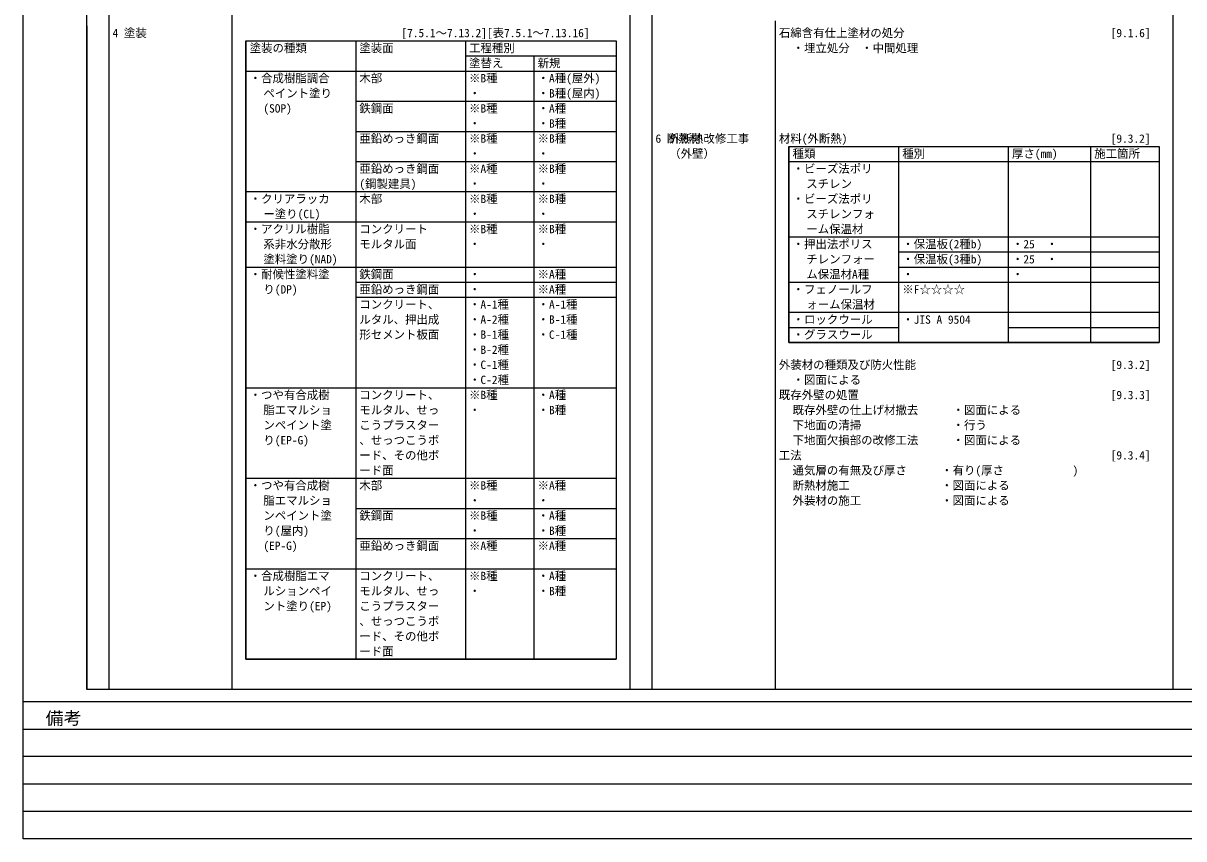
# Model space of a CAD drawing. Units: millimetres on the paper. Extents: x -205 to 375, y -229 to 143.
# Drawn here: x -205 to -1.9, y -143 to -0.3 of the extents above; entities that cross this region are included whole.
import ezdxf
from ezdxf.enums import TextEntityAlignment as Align

# ---------------------------------------------------------------- set-up
doc = ezdxf.new("R2010")
doc.units = ezdxf.units.MM
doc.layers.add('2-6', color=7, linetype='Continuous')
doc.layers.add('F-F', color=7, linetype='Continuous')
doc.styles.add('ＭＳ ゴシック', font='')
doc.styles.get('ＭＳ ゴシック').set_extended_font_data('MS Gothic')

msp = doc.modelspace()

# ---------------------------------------------------------------- linework, layer by layer
at = {"layer": '2-6'}
for p, q in [((-193.847, -116.861), (-193.847, 139.028)), ((-190.009, 139.028), (-190.009, -116.861)), ((-168.418, -116.861), (-168.418, 139.028)), ((-98.847, 139.028), (-98.847, -116.861)), ((-95.009, 139.028), (-95.009, -116.861)), ((-3.847, 139.028), (-3.847, -116.861)), ((-190.009, 0.139), (-190.009, -0.749)), ((-73.418, 0.139), (-73.418, -0.749)), ((-193.847, -0.749), (-193.847, -116.861)), ((-73.418, -0.749), (-73.418, -116.861)), ((-166.019, -3.388), (-101.246, -3.388)), ((-166.019, -3.388), (-166.019, -111.583)), ((-146.827, -3.388), (-146.827, -111.583)), ((-127.635, -3.388), (-127.635, -111.583)), ((-101.246, -3.388), (-101.246, -111.583)), ((-127.635, -6.027), (-101.246, -6.027)), ((-115.64, -6.027), (-115.64, -111.583)), ((-166.019, -8.666), (-101.246, -8.666)), ((-146.827, -13.944), (-101.246, -13.944)), ((-146.827, -19.222), (-101.246, -19.222)), ((-71.019, -21.861), (-6.246, -21.861)), ((-71.019, -21.861), (-71.019, -56.166)), ((-51.827, -21.861), (-51.827, -56.166)), ((-32.635, -21.861), (-32.635, -56.166)), ((-18.241, -21.861), (-18.241, -56.166)), ((-6.246, -21.861), (-6.246, -56.166)), ((-146.827, -24.499), (-101.246, -24.499)), ((-71.019, -24.499), (-6.246, -24.499)), ((-166.019, -29.777), (-101.246, -29.777)), ((-166.019, -35.055), (-101.246, -35.055)), ((-71.019, -37.694), (-6.246, -37.694)), ((-51.827, -40.333), (-6.246, -40.333)), ((-166.019, -42.972), (-101.246, -42.972)), ((-51.827, -42.972), (-6.246, -42.972)), ((-146.827, -45.611), (-101.246, -45.611)), ((-71.019, -45.611), (-6.246, -45.611)), ((-146.827, -48.249), (-101.246, -48.249)), ((-71.019, -50.888), (-6.246, -50.888)), ((-71.019, -53.527), (-51.827, -53.527)), ((-32.635, -53.527), (-6.246, -53.527)), ((-71.019, -56.166), (-6.246, -56.166)), ((-166.019, -64.083), (-101.246, -64.083)), ((-166.019, -79.916), (-101.246, -79.916)), ((-146.827, -85.194), (-101.246, -85.194)), ((-146.827, -90.472), (-101.246, -90.472)), ((-166.019, -95.749), (-101.246, -95.749)), ((-166.019, -111.583), (-101.246, -111.583)), ((186.153, -116.861), (-193.847, -116.861))]:
    msp.add_line(p, q, dxfattribs=at)
for points in [[(-166.019, -3.388), (-101.246, -3.388), (-101.246, -111.583), (-166.019, -111.583)], [(-71.019, -21.861), (-6.246, -21.861), (-6.246, -56.166), (-71.019, -56.166)]]:
    msp.add_lwpolyline(points, close=True, dxfattribs=at)
at = {"layer": 'F-F'}
for p, q in [((-205, -119), (202.925, -119)), ((-205, -123.8), (101.075, -123.8)), ((101.075, -128.6), (-205, -128.6)), ((-205, -133.4), (101.075, -133.4)), ((101.075, -138.2), (-205, -138.2))]:
    msp.add_line(p, q, dxfattribs=at)
msp.add_lwpolyline([(202.925, -143), (-205, -143), (-205, 143)], dxfattribs=at)

# ---------------------------------------------------------------- texts
at = {"layer": '2-6', "style": 'ＭＳ ゴシック'}
for s, p in [('4 塗装', (-189.369, -3.188)), ('[7.5.1～7.13.2][表7.5.1～7.13.16]', (-138.83, -3.188)), ('石綿含有仕上塗材の処分', (-72.778, -3.188)), ('[9.1.6]', (-14.723, -3.188)), ('塗装の種類', (-165.379, -5.827)), ('塗装面', (-146.187, -5.827)), ('工程種別', (-126.995, -5.827)), ('・埋立処分\u3000・中間処理', (-70.379, -5.827)), ('塗替え', (-126.995, -8.466)), ('新規', (-115, -8.466)), ('・合成樹脂調合', (-165.379, -11.105)), ('木部', (-146.187, -11.105)), ('※B種', (-126.995, -11.105)), ('・A種(屋外)', (-115, -11.105)), ('ペイント塗り', (-162.98, -13.744)), ('・B種(屋内)', (-115, -13.744)), ('・', (-126.995, -13.744)), ('(SOP)', (-162.98, -16.383)), ('鉄鋼面', (-146.187, -16.383)), ('※B種', (-126.995, -16.383)), ('・A種 ', (-115, -16.383)), ('・', (-126.995, -19.022)), ('・B種 ', (-115, -19.022)), ('亜鉛めっき鋼面', (-146.187, -21.661)), ('※B種', (-126.995, -21.661)), ('※B種', (-115, -21.661)), ('6 断熱材', (-94.369, -21.661)), ('外断熱改修工事', (-91.97, -21.661)), ('材料(外断熱)', (-72.778, -21.661)), ('[9.3.2]', (-14.723, -21.661)), ('（外壁）', (-91.97, -24.3)), ('種類', (-70.379, -24.3)), ('種別', (-51.187, -24.3)), ('厚さ(mm)', (-31.995, -24.3)), ('施工箇所', (-17.601, -24.3)), ('・', (-126.995, -24.3)), ('・', (-115, -24.3)), ('亜鉛めっき鋼面', (-146.187, -26.938)), ('※A種', (-126.995, -26.938)), ('※B種', (-115, -26.938)), ('・ビーズ法ポリ', (-70.379, -26.938)), ('(鋼製建具)', (-146.187, -29.577)), ('・', (-126.995, -29.577)), ('・', (-115, -29.577)), ('スチレン', (-67.98, -29.577)), ('・クリアラッカ', (-165.379, -32.216)), ('木部', (-146.187, -32.216)), ('※B種', (-126.995, -32.216)), ('※B種', (-115, -32.216)), ('・ビーズ法ポリ', (-70.379, -32.216)), ('ー塗り(CL)', (-162.98, -34.855)), ('・', (-126.995, -34.855)), ('・', (-115, -34.855)), ('スチレンフォ', (-67.98, -34.855)), ('・アクリル樹脂', (-165.379, -37.494)), ('コンクリート', (-146.187, -37.494)), ('※B種', (-126.995, -37.494)), ('※B種', (-115, -37.494)), ('ーム保温材', (-67.98, -37.494)), ('系非水分散形', (-162.98, -40.133)), ('モルタル面', (-146.187, -40.133)), ('・押出法ポリス', (-70.379, -40.133)), ('・保温板(2種b)', (-51.187, -40.133)), ('・25\u3000・', (-31.995, -40.133)), ('・', (-126.995, -40.133)), ('・', (-115, -40.133)), ('塗料塗り(NAD)', (-162.98, -42.772)), ('チレンフォー', (-67.98, -42.772)), ('・保温板(3種b)', (-51.187, -42.772)), ('・25\u3000・', (-31.995, -42.772)), ('・耐候性塗料塗', (-165.379, -45.411)), ('鉄鋼面', (-146.187, -45.411)), ('・', (-126.995, -45.411)), ('※A種', (-115, -45.411)), ('ム保温材A種', (-67.98, -45.411)), ('・', (-51.187, -45.411)), ('・', (-31.995, -45.411)), ('り(DP)', (-162.98, -48.05)), ('亜鉛めっき鋼面', (-146.187, -48.05)), ('・', (-126.995, -48.05)), ('※A種', (-115, -48.05)), ('・フェノールフ', (-70.379, -48.05)), ('※F☆☆☆☆', (-51.187, -48.05)), ('コンクリート、', (-146.187, -50.688)), ('・A-1種 ', (-126.995, -50.688)), ('・A-1種 ', (-115, -50.688)), ('ォーム保温材', (-67.98, -50.688)), ('ルタル、押出成', (-146.187, -53.327)), ('・A-2種', (-126.995, -53.327)), ('・B-1種', (-115, -53.327)), ('・ロックウール', (-70.379, -53.327)), ('・JIS A 9504', (-51.187, -53.327)), ('形セメント板面', (-146.187, -55.966)), ('・B-1種', (-126.995, -55.966)), ('・C-1種 ', (-115, -55.966)), ('・グラスウール', (-70.379, -55.966)), ('・B-2種 ', (-126.995, -58.605)), ('・C-1種 ', (-126.995, -61.244)), ('外装材の種類及び防火性能', (-72.778, -61.244)), ('[9.3.2]', (-14.723, -61.244)), ('・C-2種', (-126.995, -63.883)), ('・図面による', (-70.379, -63.883)), ('・つや有合成樹', (-165.379, -66.522)), ('コンクリート、', (-146.187, -66.522)), ('※B種', (-126.995, -66.522)), ('・A種 ', (-115, -66.522)), ('既存外壁の処置', (-72.778, -66.522)), ('[9.3.3]', (-14.723, -66.522)), ('脂エマルショ', (-162.98, -69.161)), ('モルタル、せっ', (-146.187, -69.161)), ('・', (-126.995, -69.161)), ('・B種 ', (-115, -69.161)), ('既存外壁の仕上げ材撤去\u3000\u3000\u3000・図面による', (-70.379, -69.161)), ('ンペイント塗', (-162.98, -71.8)), ('こうプラスター', (-146.187, -71.8)), ('下地面の清掃\u3000\u3000\u3000\u3000\u3000\u3000\u3000\u3000・行う', (-70.379, -71.8)), ('り(EP-G) ', (-162.98, -74.438)), ('、せっつこうボ', (-146.187, -74.438)), ('下地面欠損部の改修工法\u3000\u3000\u3000・図面による', (-70.379, -74.438)), ('ード、その他ボ', (-146.187, -77.077)), ('工法', (-72.778, -77.077)), ('[9.3.4]', (-14.723, -77.077)), ('ード面', (-146.187, -79.716)), ('通気層の有無及び厚さ\u3000\u3000\u3000・有り(厚さ\u3000\u3000\u3000\u3000\u3000\u3000)', (-70.379, -79.716)), ('・つや有合成樹', (-165.379, -82.355)), ('木部', (-146.187, -82.355)), ('※B種', (-126.995, -82.355)), ('※A種', (-115, -82.355)), ('断熱材施工\u3000\u3000\u3000\u3000\u3000\u3000\u3000\u3000・図面による', (-70.379, -82.355)), ('脂エマルショ', (-162.98, -84.994)), ('外装材の施工\u3000\u3000\u3000\u3000\u3000\u3000\u3000・図面による', (-70.379, -84.994)), ('・', (-126.995, -84.994)), ('・', (-115, -84.994)), ('ンペイント塗', (-162.98, -87.633)), ('鉄鋼面', (-146.187, -87.633)), ('※B種', (-126.995, -87.633)), ('・A種 ', (-115, -87.633)), ('り(屋内)', (-162.98, -90.272)), ('・', (-126.995, -90.272)), ('・B種 ', (-115, -90.272)), ('(EP-G)', (-162.98, -92.911)), ('亜鉛めっき鋼面', (-146.187, -92.911)), ('※A種', (-126.995, -92.911)), ('※A種 ', (-115, -92.911)), ('・合成樹脂エマ', (-165.379, -98.188)), ('コンクリート、', (-146.187, -98.188)), ('※B種', (-126.995, -98.188)), ('・A種 ', (-115, -98.188)), ('ルションペイ', (-162.98, -100.827)), ('モルタル、せっ', (-146.187, -100.827)), ('・', (-126.995, -100.827)), ('・B種 ', (-115, -100.827)), ('ント塗り(EP)', (-162.98, -103.466)), ('こうプラスター', (-146.187, -103.466)), ('、せっつこうボ', (-146.187, -106.105)), ('ード、その他ボ', (-146.187, -108.744)), ('ード面', (-146.187, -111.383))]:
    msp.add_text(s, height=1.466, dxfattribs=at).set_placement(p, align=Align.BOTTOM_LEFT)
at = {"layer": 'F-F', "style": 'ＭＳ ゴシック', "width": 1.05}
msp.add_text('備考', height=2.199, rotation=0.5, dxfattribs=at).set_placement((-201.071, -123.699), align=Align.BOTTOM_LEFT)

doc.saveas('drawing.dxf')
